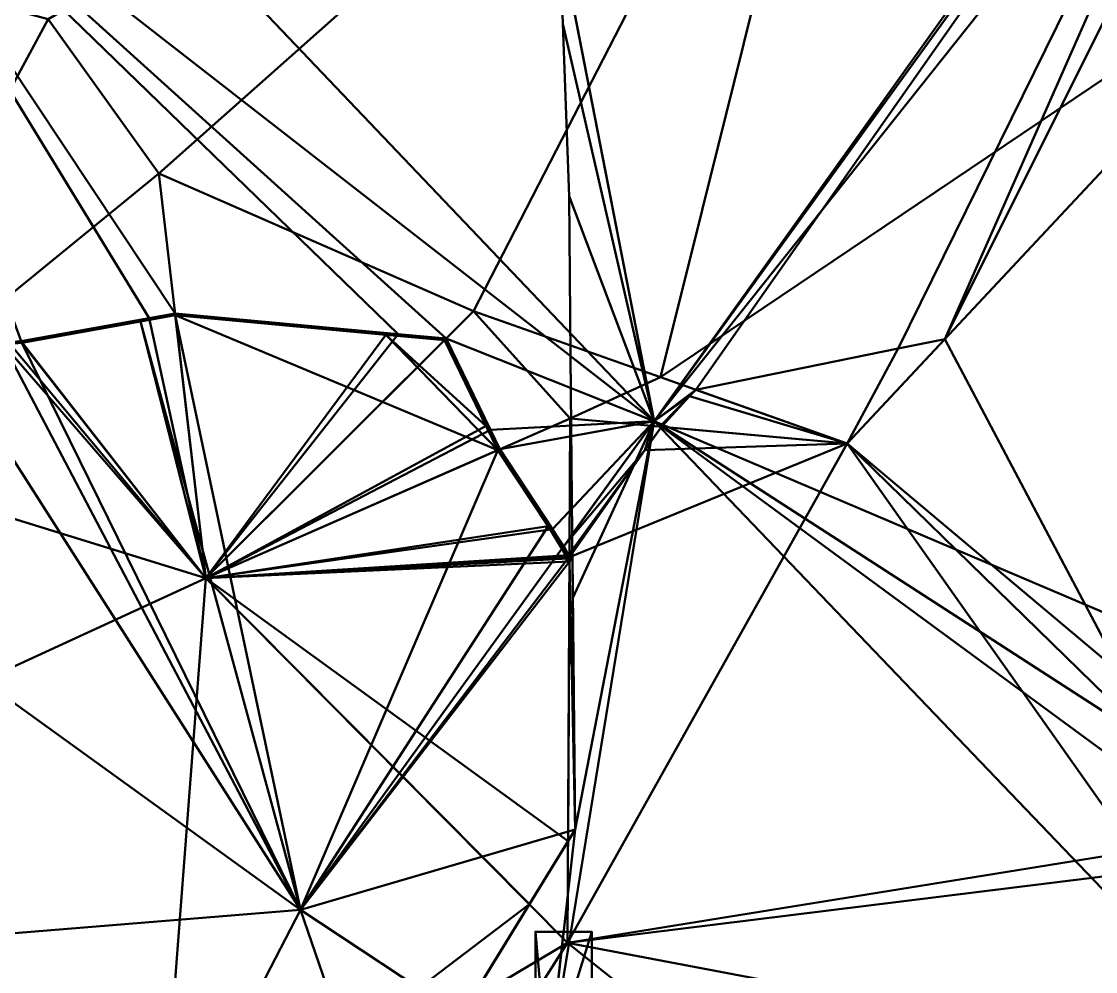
# Model space of a CAD drawing. Header units: metres. Extents: x -61.3 to -25, y -28 to 7.9.
# Drawn here: x -50.52 to -44.36, y -15.86 to -10.42 of the extents above; entities that cross this region are included whole.
import ezdxf

# ---------------------------------------------------------------- set-up
doc = ezdxf.new("R2010")
doc.units = ezdxf.units.M
for name, color, linetype, lineweight in [('0 BB  All Built Structures in Proposed site', 7, 'Continuous', 50), ('0 BB  All Untouched Project Ground Layers in Proposed site', 7, 'Continuous', 50), ('0 BB  Fill', 7, 'Continuous', 50), ('Default', 7, 'Continuous', 50)]:
    doc.layers.add(name, color=color, linetype=linetype, lineweight=lineweight)

# ---------------------------------------------------------------- blocks, each defined once
blk = doc.blocks.new('6b0b7823-ff3e-4933-bdc0-52da12941c6e')
at = {"layer": 'Default', "color": 40, "linetype": 'Continuous', "lineweight": 50, "true_color": 0xffd700, "transparency": 33554532}
for points in [[(-47.8539, -6.3765, 23.4724), (-59.082, -19.2255, 36.9876), (-59.082, -19.2255, 23.4724)], [(-47.8539, -6.3765, 23.4724), (-47.8539, -6.3765, 36.9876), (-59.082, -19.2255, 36.9876)]]:
    blk.add_3dface(points, dxfattribs=at)
blk = doc.blocks.new('1a211841-4f0e-48f3-9a79-7b44c0794f60')
at = {"layer": '0 BB  All Built Structures in Proposed site', "color": 121, "linetype": 'Continuous', "lineweight": 50, "true_color": 0x6cfee8, "transparency": 33554687}
for points in [[(-46.8947, -12.7088, 32.9184), (-43.1684, -7.56, 33.5136), (-47.4345, -9.935, 33.1241)], [(-43.1684, -7.56, 33.4831), (-46.8947, -12.7088, 32.8879), (-47.4345, -9.935, 33.0936)], [(-46.8947, -12.7088, 32.9184), (-42.9588, -7.7613, 33.5084), (-43.1684, -7.56, 33.5136)], [(-42.9588, -7.7613, 33.4779), (-46.8947, -12.7088, 32.8879), (-43.1684, -7.56, 33.4831)], [(-46.8947, -12.7088, 32.9184), (-41.015, -15.2102, 33.0207), (-42.9588, -7.7613, 33.5084)], [(-41.015, -15.2102, 32.9902), (-46.8947, -12.7088, 32.8879), (-42.9588, -7.7613, 33.4779)], [(-46.8947, -12.7088, 32.9184), (-47.4345, -9.935, 33.1241), (-47.4168, -10.4302, 33.082)], [(-47.4168, -10.4302, 33.082), (-47.4345, -9.935, 33.1241), (-47.4168, -10.4302, 33.0516)], [(-47.4345, -9.935, 33.0936), (-46.8947, -12.7088, 32.8879), (-47.4168, -10.4302, 33.0516)], [(-47.4168, -10.4302, 33.0516), (-47.4345, -9.935, 33.1241), (-47.4345, -9.935, 33.0936)], [(-47.3814, -11.4182, 32.9981), (-46.8947, -12.7088, 32.9184), (-47.4168, -10.4302, 33.082)], [(-47.3814, -11.4182, 32.9981), (-47.4168, -10.4302, 33.082), (-47.3814, -11.4182, 32.9676)], [(-47.3814, -11.4182, 32.9676), (-47.4168, -10.4302, 33.082), (-47.4168, -10.4302, 33.0516)], [(-46.8947, -12.7088, 32.8879), (-47.3814, -11.4182, 32.9676), (-47.4168, -10.4302, 33.0516)], [(-47.3727, -12.3365, 32.9184), (-46.8947, -12.7088, 32.9184), (-47.3814, -11.4182, 32.9981)], [(-47.3727, -12.3365, 32.9184), (-47.3814, -11.4182, 32.9981), (-47.3727, -12.3365, 32.8879)], [(-47.3727, -12.3365, 32.8879), (-47.3814, -11.4182, 32.9981), (-47.3814, -11.4182, 32.9676)], [(-46.8947, -12.7088, 32.8879), (-47.3727, -12.3365, 32.8879), (-47.3814, -11.4182, 32.9676)], [(-47.3631, -13.3565, 32.7775), (-46.8947, -12.7088, 32.9184), (-47.3727, -12.3365, 32.9184)], [(-47.3631, -13.3565, 32.7775), (-47.3727, -12.3365, 32.9184), (-47.3631, -13.3565, 32.7471)], [(-47.3631, -13.3565, 32.7471), (-47.3727, -12.3365, 32.9184), (-47.3727, -12.3365, 32.8879)], [(-46.8947, -12.7088, 32.8879), (-47.3631, -13.3565, 32.7471), (-47.3727, -12.3365, 32.8879)], [(-47.5039, -16.4476, 32.3088), (-42.6747, -17.1145, 32.6708), (-46.8947, -12.7088, 32.9184)], [(-47.5039, -16.4476, 32.3088), (-46.8947, -12.7088, 32.9184), (-47.3472, -15.0512, 32.5296)], [(-42.6747, -17.1145, 32.6403), (-47.5039, -16.4476, 32.2783), (-46.8947, -12.7088, 32.8879)], [(-46.8947, -12.7088, 32.8879), (-47.5039, -16.4476, 32.2783), (-47.3472, -15.0512, 32.4991)], [(-47.3597, -13.7228, 32.7239), (-46.8947, -12.7088, 32.9184), (-47.3631, -13.3565, 32.7775)], [(-46.8947, -12.7088, 32.8879), (-47.3597, -13.7228, 32.6935), (-47.3631, -13.3565, 32.7471)], [(-47.3472, -15.0512, 32.5296), (-46.8947, -12.7088, 32.9184), (-47.3597, -13.7228, 32.7239)], [(-46.8947, -12.7088, 32.8879), (-47.3472, -15.0512, 32.4991), (-47.3597, -13.7228, 32.6935)], [(-46.8947, -12.7088, 32.9184), (-42.6747, -17.1145, 32.6708), (-41.9812, -16.3187, 32.8543)], [(-46.8947, -12.7088, 32.9184), (-41.9812, -16.3187, 32.8543), (-41.739, -16.0409, 32.9184)], [(-41.9812, -16.3187, 32.8239), (-42.6747, -17.1145, 32.6403), (-46.8947, -12.7088, 32.8879)], [(-46.8947, -12.7088, 32.9184), (-41.739, -16.0409, 32.9184), (-41.015, -15.2102, 33.0207)], [(-41.9812, -16.3187, 32.8239), (-46.8947, -12.7088, 32.8879), (-41.739, -16.0409, 32.8879)], [(-41.739, -16.0409, 32.8879), (-46.8947, -12.7088, 32.8879), (-41.015, -15.2102, 32.9902)], [(-47.3597, -13.7228, 32.7239), (-47.3631, -13.3565, 32.7775), (-47.3597, -13.7228, 32.6935)], [(-47.3597, -13.7228, 32.6935), (-47.3631, -13.3565, 32.7775), (-47.3631, -13.3565, 32.7471)], [(-47.3472, -15.0512, 32.5296), (-47.3597, -13.7228, 32.7239), (-47.3472, -15.0512, 32.4991)], [(-47.3472, -15.0512, 32.4991), (-47.3597, -13.7228, 32.7239), (-47.3597, -13.7228, 32.6935)], [(-47.5039, -16.4476, 32.2783), (-48.0014, -16.1193, 32.2783), (-47.3472, -15.0512, 32.4991)], [(-47.5039, -16.4476, 32.3088), (-47.3472, -15.0512, 32.5296), (-48.0014, -16.1193, 32.3088)], [(-48.0014, -16.1193, 32.3088), (-47.3472, -15.0512, 32.5296), (-48.0014, -16.1193, 32.2783)], [(-47.3472, -15.0512, 32.5296), (-47.3472, -15.0512, 32.4991), (-48.0014, -16.1193, 32.2783)]]:
    blk.add_3dface(points, dxfattribs=at)
blk = doc.blocks.new('f19161e1-4d41-47b8-92b2-5d887346f939')
at = {"layer": '0 BB  All Untouched Project Ground Layers in Proposed site', "color": 40, "linetype": 'Continuous', "lineweight": 50, "true_color": 0xffd700, "transparency": 33554687}
for points in [[(-51.0884, -8.3064, 33.0178), (-46.8947, -12.7088, 32.9184), (-48.2918, -5.5297, 33.4508)], [(-48.2918, -5.5297, 33.4508), (-46.8947, -12.7088, 32.9184), (-43.1822, -7.518, 33.5164)], [(-43.1563, -7.5432, 33.5155), (-43.1822, -7.518, 33.5164), (-46.8947, -12.7088, 32.9184)], [(-46.8947, -12.7088, 32.9184), (-46.6555, -12.529, 32.9447), (-43.1563, -7.5432, 33.5155)], [(-43.1563, -7.5432, 33.5155), (-46.6555, -12.529, 32.9447), (-45.4943, -12.2923, 33.0225)], [(-45.4943, -12.2923, 33.0225), (-45.2274, -12.2379, 33.0403), (-43.1563, -7.5432, 33.5155)], [(-43.1563, -7.5432, 33.5155), (-45.2274, -12.2379, 33.0403), (-42.9734, -7.7213, 33.5108)], [(-49.7339, -11.2881, 32.3088), (-50.3679, -10.4039, 32.3088), (-45.6653, -7.6746, 32.9184)], [(-47.9288, -12.0784, 32.3088), (-49.7339, -11.2881, 32.3088), (-45.6653, -7.6746, 32.9184)], [(-47.9288, -12.0784, 32.3088), (-45.6653, -7.6746, 32.9184), (-46.858, -12.4573, 32.3421)], [(-46.858, -12.4573, 32.3421), (-45.6653, -7.6746, 32.9184), (-43.0045, -9.8615, 32.9184)], [(-44.2106, -14.1609, 32.9407), (-42.9734, -7.7213, 33.5108), (-45.2274, -12.2379, 33.0403)], [(-51.0884, -8.3064, 33.0178), (-51.7299, -8.9434, 32.9184), (-46.8947, -12.7088, 32.9184)], [(-49.6404, -12.091, 32.7069), (-48.3609, -12.2101, 32.8289), (-51.7299, -8.9434, 32.9184)], [(-48.0864, -12.2356, 32.8551), (-51.7299, -8.9434, 32.9184), (-48.3609, -12.2101, 32.8289)], [(-51.7299, -8.9434, 32.9184), (-50.5233, -12.2507, 32.589), (-49.7898, -12.118, 32.6869)], [(-51.7299, -8.9434, 32.9184), (-49.7898, -12.118, 32.6869), (-49.6404, -12.091, 32.7069)], [(-51.7299, -8.9434, 32.9184), (-48.0864, -12.2356, 32.8551), (-46.8947, -12.7088, 32.9184)], [(-45.7872, -12.8363, 32.3088), (-46.858, -12.4573, 32.3421), (-43.0045, -9.8615, 32.9184)], [(-45.7872, -12.8363, 32.3088), (-43.0045, -9.8615, 32.9184), (-43.3647, -15.2006, 32.3088)], [(-51.7216, -12.9112, 31.6992), (-51.6059, -10.0694, 32.3088), (-50.3679, -10.4039, 32.3088)], [(-51.7216, -12.9112, 31.6992), (-50.3679, -10.4039, 32.3088), (-49.7339, -11.2881, 32.3088)], [(-49.4636, -13.6094, 31.6992), (-51.7216, -12.9112, 31.6992), (-49.7339, -11.2881, 32.3088)], [(-49.4636, -13.6094, 31.6992), (-49.7339, -11.2881, 32.3088), (-47.9288, -12.0784, 32.3088)], [(-50.5233, -12.2507, 32.5897), (-49.7898, -12.118, 32.6876), (-50.5233, -12.2507, 32.589)], [(-49.7898, -12.118, 32.6876), (-49.7898, -12.118, 32.6869), (-50.5233, -12.2507, 32.589)], [(-49.4636, -13.6094, 32.3088), (-49.7898, -12.118, 32.6876), (-50.5233, -12.2507, 32.5897)], [(-49.7898, -12.118, 32.6876), (-49.6404, -12.091, 32.7075), (-49.6404, -12.091, 32.7069)], [(-49.7898, -12.118, 32.6876), (-49.6404, -12.091, 32.7069), (-49.7898, -12.118, 32.6869)], [(-49.6404, -12.091, 32.7075), (-49.7898, -12.118, 32.6876), (-49.4636, -13.6094, 32.3088)], [(-49.6404, -12.091, 32.7075), (-48.3609, -12.2101, 32.8296), (-49.6404, -12.091, 32.7069)], [(-48.3609, -12.2101, 32.8296), (-48.3609, -12.2101, 32.8289), (-49.6404, -12.091, 32.7069)], [(-48.3609, -12.2101, 32.8296), (-49.6404, -12.091, 32.7075), (-49.4636, -13.6094, 32.3088)], [(-49.4636, -13.6094, 31.6992), (-47.9288, -12.0784, 32.3088), (-47.3761, -12.6934, 32.3088)], [(-47.3761, -12.6934, 32.3088), (-47.9288, -12.0784, 32.3088), (-46.858, -12.4573, 32.3421)], [(-49.4636, -13.6094, 32.3088), (-50.5233, -12.2507, 32.5897), (-50.5945, -12.2568, 32.582)], [(-48.0864, -12.2356, 32.8558), (-48.3609, -12.2101, 32.8296), (-49.4636, -13.6094, 32.3088)], [(-47.8325, -12.7585, 32.8106), (-48.0864, -12.2356, 32.8558), (-49.4636, -13.6094, 32.3088)], [(-48.3609, -12.2101, 32.8296), (-48.0864, -12.2356, 32.8558), (-48.0864, -12.2356, 32.8551)], [(-48.3609, -12.2101, 32.8296), (-48.0864, -12.2356, 32.8551), (-48.3609, -12.2101, 32.8289)], [(-48.0864, -12.2356, 32.8558), (-47.8325, -12.7585, 32.8106), (-48.0864, -12.2356, 32.8551)], [(-47.8325, -12.7585, 32.8106), (-47.8325, -12.7585, 32.8099), (-48.0864, -12.2356, 32.8551)], [(-48.0864, -12.2356, 32.8551), (-47.8325, -12.7585, 32.8099), (-46.8947, -12.7088, 32.9184)], [(-45.7872, -12.8363, 32.9184), (-44.2106, -14.1608, 32.9413), (-45.2274, -12.2379, 33.041)], [(-45.2274, -12.2379, 33.041), (-45.4943, -12.2923, 33.0232), (-45.7872, -12.8363, 32.9184)], [(-45.4943, -12.2923, 33.0232), (-45.2274, -12.2379, 33.041), (-45.2274, -12.2379, 33.0403)], [(-45.4943, -12.2923, 33.0232), (-45.2274, -12.2379, 33.0403), (-45.4943, -12.2923, 33.0225)], [(-45.2274, -12.2379, 33.041), (-44.2106, -14.1608, 32.9413), (-44.2106, -14.1609, 32.9407)], [(-45.2274, -12.2379, 33.041), (-44.2106, -14.1609, 32.9407), (-45.2274, -12.2379, 33.0403)], [(-49.4636, -13.6094, 32.3088), (-50.5945, -12.2568, 32.582), (-51.7216, -12.9112, 32.3088)], [(-46.6555, -12.529, 32.9454), (-45.4943, -12.2923, 33.0232), (-46.6555, -12.529, 32.9447)], [(-45.4943, -12.2923, 33.0232), (-45.4943, -12.2923, 33.0225), (-46.6555, -12.529, 32.9447)], [(-45.4943, -12.2923, 33.0232), (-46.6555, -12.529, 32.9454), (-45.7872, -12.8363, 32.9184)], [(-45.7872, -12.8363, 32.3088), (-47.3761, -12.6934, 32.3088), (-46.858, -12.4573, 32.3421)], [(-46.6555, -12.529, 32.9447), (-46.8947, -12.7088, 32.9184), (-46.6919, -12.5665, 32.9399)], [(-46.6919, -12.5665, 32.9406), (-46.6555, -12.529, 32.9454), (-46.6555, -12.529, 32.9447)], [(-46.6919, -12.5665, 32.9406), (-46.6555, -12.529, 32.9447), (-46.6919, -12.5665, 32.9399)], [(-46.6555, -12.529, 32.9454), (-46.6919, -12.5665, 32.9406), (-45.7872, -12.8363, 32.9184)], [(-46.8947, -12.7088, 32.9184), (-46.8548, -12.7345, 32.9184), (-46.6919, -12.5665, 32.9399)], [(-46.8548, -12.7345, 32.9191), (-46.6919, -12.5665, 32.9406), (-46.8548, -12.7345, 32.9184)], [(-46.6919, -12.5665, 32.9406), (-46.6919, -12.5665, 32.9399), (-46.8548, -12.7345, 32.9184)], [(-46.8548, -12.7345, 32.9191), (-46.8545, -12.7356, 32.919), (-46.6919, -12.5665, 32.9406)], [(-46.8545, -12.7356, 32.919), (-46.8528, -12.7405, 32.9184), (-46.6919, -12.5665, 32.9406)], [(-45.7872, -12.8363, 32.9184), (-46.6919, -12.5665, 32.9406), (-46.8528, -12.7405, 32.9184)], [(-47.3902, -15.6995, 31.6992), (-49.4636, -13.6094, 31.6992), (-47.3761, -12.6934, 32.3088)], [(-46.8947, -12.7088, 32.9184), (-47.8325, -12.7585, 32.8099), (-47.7784, -12.8699, 32.8002)], [(-47.7784, -12.8699, 32.8002), (-47.4761, -13.3286, 32.7692), (-46.8947, -12.7088, 32.9184)], [(-47.4761, -13.3286, 32.7692), (-47.4126, -13.4249, 32.7627), (-46.8947, -12.7088, 32.9184)], [(-47.4126, -13.4249, 32.7627), (-46.9475, -12.875, 32.8888), (-46.8947, -12.7088, 32.9184)], [(-47.3902, -15.6995, 31.6992), (-47.3761, -12.6934, 32.3088), (-45.7872, -12.8363, 32.3088)], [(-46.8947, -12.7088, 32.9184), (-46.9475, -12.875, 32.8888), (-46.9141, -12.8275, 32.899)], [(-46.8528, -12.7405, 32.9184), (-46.9141, -12.8275, 32.899), (-46.9475, -12.875, 32.8894)], [(-46.8528, -12.7405, 32.9184), (-46.9475, -12.875, 32.8894), (-45.7872, -12.8363, 32.9184)], [(-46.8947, -12.7088, 32.9184), (-46.9141, -12.8275, 32.899), (-46.8528, -12.7405, 32.9177)], [(-46.9141, -12.8275, 32.899), (-46.8528, -12.7405, 32.9184), (-46.8528, -12.7405, 32.9177)], [(-46.8947, -12.7088, 32.9184), (-46.8545, -12.7356, 32.9183), (-46.8548, -12.7345, 32.9184)], [(-46.8528, -12.7405, 32.9177), (-46.8545, -12.7356, 32.9183), (-46.8947, -12.7088, 32.9184)], [(-46.8545, -12.7356, 32.919), (-46.8548, -12.7345, 32.9191), (-46.8548, -12.7345, 32.9184)], [(-46.8545, -12.7356, 32.919), (-46.8548, -12.7345, 32.9184), (-46.8545, -12.7356, 32.9183)], [(-46.8528, -12.7405, 32.9184), (-46.8545, -12.7356, 32.919), (-46.8528, -12.7405, 32.9177)], [(-46.8545, -12.7356, 32.919), (-46.8545, -12.7356, 32.9183), (-46.8528, -12.7405, 32.9177)], [(-47.8325, -12.7585, 32.8106), (-49.4636, -13.6094, 32.3088), (-47.7784, -12.8699, 32.8009)], [(-47.8325, -12.7585, 32.8106), (-47.7784, -12.8699, 32.8009), (-47.7784, -12.8699, 32.8002)], [(-47.8325, -12.7585, 32.8106), (-47.7784, -12.8699, 32.8002), (-47.8325, -12.7585, 32.8099)], [(-47.3902, -15.6995, 32.3088), (-44.1358, -15.1753, 32.8183), (-45.7872, -12.8363, 32.9184)], [(-45.7872, -12.8363, 32.9184), (-47.3799, -13.4886, 32.7571), (-47.3902, -15.6995, 32.3088)], [(-43.3647, -15.2006, 32.3088), (-47.3902, -15.6995, 31.6992), (-45.7872, -12.8363, 32.3088)], [(-47.3799, -13.4886, 32.7571), (-45.7872, -12.8363, 32.9184), (-46.9475, -12.875, 32.8894)], [(-46.9475, -12.875, 32.8894), (-46.9141, -12.8275, 32.899), (-46.9475, -12.875, 32.8888)], [(-45.7872, -12.8363, 32.9184), (-44.1358, -15.1753, 32.8183), (-43.9888, -14.5915, 32.9184)], [(-43.9888, -14.5915, 32.9184), (-44.2106, -14.1608, 32.9413), (-45.7872, -12.8363, 32.9184)], [(-52.8986, -15.189, 31.0896), (-51.7216, -12.9112, 31.6992), (-49.4636, -13.6094, 31.6992)], [(-49.4636, -13.6094, 32.3088), (-51.7216, -12.9112, 32.3088), (-52.8986, -15.189, 31.6992)], [(-47.4761, -13.3286, 32.7699), (-47.7784, -12.8699, 32.8009), (-49.4636, -13.6094, 32.3088)], [(-47.7784, -12.8699, 32.8009), (-47.4761, -13.3286, 32.7699), (-47.7784, -12.8699, 32.8002)], [(-47.4761, -13.3286, 32.7699), (-47.4761, -13.3286, 32.7692), (-47.7784, -12.8699, 32.8002)], [(-46.9475, -12.875, 32.8888), (-47.4126, -13.4249, 32.7627), (-47.3855, -13.4776, 32.7575)], [(-46.9475, -12.875, 32.8888), (-47.3855, -13.4776, 32.7575), (-47.3799, -13.4886, 32.7565)], [(-47.3799, -13.4886, 32.7571), (-46.9475, -12.875, 32.8894), (-47.3799, -13.4886, 32.7565)], [(-46.9475, -12.875, 32.8894), (-46.9475, -12.875, 32.8888), (-47.3799, -13.4886, 32.7565)], [(-49.4636, -13.6094, 32.3088), (-47.3855, -13.4776, 32.7582), (-47.4761, -13.3286, 32.7699)], [(-47.4761, -13.3286, 32.7699), (-47.4126, -13.4249, 32.7633), (-47.4126, -13.4249, 32.7627)], [(-47.4761, -13.3286, 32.7699), (-47.4126, -13.4249, 32.7627), (-47.4761, -13.3286, 32.7692)], [(-47.3855, -13.4776, 32.7582), (-47.4126, -13.4249, 32.7633), (-47.4761, -13.3286, 32.7699)], [(-47.3799, -13.4886, 32.7571), (-47.3855, -13.4776, 32.7582), (-49.4636, -13.6094, 32.3088)], [(-47.4126, -13.4249, 32.7633), (-47.3855, -13.4776, 32.7582), (-47.4126, -13.4249, 32.7627)], [(-47.3855, -13.4776, 32.7582), (-47.3855, -13.4776, 32.7575), (-47.4126, -13.4249, 32.7627)], [(-47.3855, -13.4776, 32.7582), (-47.3799, -13.4886, 32.7571), (-47.3799, -13.4886, 32.7565)], [(-47.3855, -13.4776, 32.7582), (-47.3799, -13.4886, 32.7565), (-47.3855, -13.4776, 32.7575)], [(-47.3902, -15.6995, 32.3088), (-47.3799, -13.4886, 32.7571), (-49.4636, -13.6094, 32.3088)], [(-52.8986, -15.189, 31.6992), (-49.73, -17.0912, 31.6992), (-49.4636, -13.6094, 32.3088)], [(-49.73, -17.0912, 31.0896), (-52.8986, -15.189, 31.0896), (-49.4636, -13.6094, 31.6992)], [(-49.73, -17.0912, 31.0896), (-49.4636, -13.6094, 31.6992), (-47.3902, -15.6995, 31.6992)], [(-47.3902, -15.6995, 32.3088), (-49.4636, -13.6094, 32.3088), (-49.73, -17.0912, 31.6992)], [(-54.6702, -17.7074, 31.0896), (-49.73, -17.0912, 31.6992), (-52.8986, -15.189, 31.6992)], [(-54.6702, -17.7074, 30.48), (-52.8986, -15.189, 31.0896), (-49.73, -17.0912, 31.0896)], [(-44.1358, -15.1753, 32.8183), (-47.3902, -15.6995, 32.3088), (-44.1673, -15.3001, 32.7969)], [(-43.3647, -15.2006, 32.3088), (-43.7932, -18.5727, 31.6992), (-47.3902, -15.6995, 31.6992)], [(-47.3902, -15.6995, 32.3088), (-43.6518, -16.41, 32.6823), (-44.1673, -15.3001, 32.7969)], [(-49.73, -17.0912, 31.6992), (-48.85, -17.9971, 31.6992), (-47.3902, -15.6995, 32.3088)], [(-49.73, -17.0912, 31.0896), (-47.3902, -15.6995, 31.6992), (-48.85, -17.9971, 31.0896)], [(-48.85, -17.9971, 31.6992), (-43.7932, -18.5727, 32.3088), (-47.3902, -15.6995, 32.3088)], [(-43.7932, -18.5727, 31.6992), (-48.85, -17.9971, 31.0896), (-47.3902, -15.6995, 31.6992)], [(-43.7932, -18.5727, 32.3088), (-43.6518, -16.41, 32.6823), (-47.3902, -15.6995, 32.3088)]]:
    blk.add_3dface(points, dxfattribs=at)
blk = doc.blocks.new('1b2ab502-d486-4e63-b1bb-fa146fe8643c')
at = {"layer": '0 BB  All Untouched Project Ground Layers in Proposed site', "color": 227, "linetype": 'Continuous', "lineweight": 50, "true_color": 0x8b3573, "transparency": 33554687}
for points in [[(-49.7339, -11.2881, 32.3088), (-45.6653, -7.6746, 32.9184), (-50.3679, -10.4039, 32.3088)], [(-49.7339, -11.2881, 31.3944), (-50.3679, -10.4039, 31.3944), (-45.6653, -7.6746, 32.004)], [(-47.9288, -12.0784, 32.3088), (-45.6653, -7.6746, 32.9184), (-49.7339, -11.2881, 32.3088)], [(-47.9288, -12.0784, 31.3944), (-49.7339, -11.2881, 31.3944), (-45.6653, -7.6746, 32.004)], [(-46.858, -12.4573, 32.3421), (-45.6653, -7.6746, 32.9184), (-47.9288, -12.0784, 32.3088)], [(-47.9288, -12.0784, 31.3944), (-45.6653, -7.6746, 32.004), (-46.858, -12.4573, 31.4277)], [(-46.858, -12.4573, 32.3421), (-43.0045, -9.8615, 32.9184), (-45.6653, -7.6746, 32.9184)], [(-46.858, -12.4573, 31.4277), (-45.6653, -7.6746, 32.004), (-43.0045, -9.8615, 32.004)], [(-45.7872, -12.8363, 32.3088), (-43.0045, -9.8615, 32.9184), (-46.858, -12.4573, 32.3421)], [(-45.7872, -12.8363, 31.3944), (-46.858, -12.4573, 31.4277), (-43.0045, -9.8615, 32.004)], [(-45.7872, -12.8363, 32.3088), (-43.3647, -15.2006, 32.3088), (-43.0045, -9.8615, 32.9184)], [(-45.7872, -12.8363, 31.3944), (-43.0045, -9.8615, 32.004), (-43.3647, -15.2006, 31.3944)], [(-51.7216, -12.9112, 31.6992), (-50.3679, -10.4039, 32.3088), (-51.6059, -10.0694, 32.3088)], [(-51.7216, -12.9112, 30.7848), (-51.6059, -10.0694, 31.3944), (-50.3679, -10.4039, 31.3944)], [(-51.7216, -12.9112, 31.6992), (-49.7339, -11.2881, 32.3088), (-50.3679, -10.4039, 32.3088)], [(-51.7216, -12.9112, 30.7848), (-50.3679, -10.4039, 31.3944), (-49.7339, -11.2881, 31.3944)], [(-49.4636, -13.6094, 31.6992), (-49.7339, -11.2881, 32.3088), (-51.7216, -12.9112, 31.6992)], [(-49.4636, -13.6094, 30.7848), (-51.7216, -12.9112, 30.7848), (-49.7339, -11.2881, 31.3944)], [(-49.4636, -13.6094, 31.6992), (-47.9288, -12.0784, 32.3088), (-49.7339, -11.2881, 32.3088)], [(-49.4636, -13.6094, 30.7848), (-49.7339, -11.2881, 31.3944), (-47.9288, -12.0784, 31.3944)], [(-49.4636, -13.6094, 31.6992), (-47.3761, -12.6934, 32.3088), (-47.9288, -12.0784, 32.3088)], [(-49.4636, -13.6094, 30.7848), (-47.9288, -12.0784, 31.3944), (-47.3761, -12.6934, 31.3944)], [(-47.3761, -12.6934, 32.3088), (-46.858, -12.4573, 32.3421), (-47.9288, -12.0784, 32.3088)], [(-47.3761, -12.6934, 31.3944), (-47.9288, -12.0784, 31.3944), (-46.858, -12.4573, 31.4277)], [(-47.3761, -12.6934, 32.3088), (-45.7872, -12.8363, 32.3088), (-46.858, -12.4573, 32.3421)], [(-45.7872, -12.8363, 31.3944), (-47.3761, -12.6934, 31.3944), (-46.858, -12.4573, 31.4277)], [(-47.3902, -15.6995, 31.6992), (-47.3761, -12.6934, 32.3088), (-49.4636, -13.6094, 31.6992)], [(-47.3902, -15.6995, 30.7848), (-49.4636, -13.6094, 30.7848), (-47.3761, -12.6934, 31.3944)], [(-47.3902, -15.6995, 31.6992), (-45.7872, -12.8363, 32.3088), (-47.3761, -12.6934, 32.3088)], [(-47.3902, -15.6995, 30.7848), (-47.3761, -12.6934, 31.3944), (-45.7872, -12.8363, 31.3944)], [(-47.3902, -15.6995, 31.6992), (-43.3647, -15.2006, 32.3088), (-45.7872, -12.8363, 32.3088)], [(-43.3647, -15.2006, 31.3944), (-47.3902, -15.6995, 30.7848), (-45.7872, -12.8363, 31.3944)], [(-49.4636, -13.6094, 31.6992), (-51.7216, -12.9112, 31.6992), (-52.8986, -15.189, 31.0896)], [(-52.8986, -15.189, 30.1752), (-51.7216, -12.9112, 30.7848), (-49.4636, -13.6094, 30.7848)], [(-52.8986, -15.189, 31.0896), (-49.73, -17.0912, 31.0896), (-49.4636, -13.6094, 31.6992)], [(-49.73, -17.0912, 30.1752), (-52.8986, -15.189, 30.1752), (-49.4636, -13.6094, 30.7848)], [(-47.3902, -15.6995, 31.6992), (-49.4636, -13.6094, 31.6992), (-49.73, -17.0912, 31.0896)], [(-49.73, -17.0912, 30.1752), (-49.4636, -13.6094, 30.7848), (-47.3902, -15.6995, 30.7848)], [(-54.6702, -17.7074, 30.48), (-49.73, -17.0912, 31.0896), (-52.8986, -15.189, 31.0896)], [(-54.6702, -17.7074, 29.5656), (-52.8986, -15.189, 30.1752), (-49.73, -17.0912, 30.1752)], [(-47.3902, -15.6995, 31.6992), (-43.7932, -18.5727, 31.6992), (-43.3647, -15.2006, 32.3088)], [(-43.3647, -15.2006, 31.3944), (-43.7932, -18.5727, 30.7848), (-47.3902, -15.6995, 30.7848)], [(-49.73, -17.0912, 31.0896), (-48.85, -17.9971, 31.0896), (-47.3902, -15.6995, 31.6992)], [(-49.73, -17.0912, 30.1752), (-47.3902, -15.6995, 30.7848), (-48.85, -17.9971, 30.1752)], [(-48.85, -17.9971, 31.0896), (-43.7932, -18.5727, 31.6992), (-47.3902, -15.6995, 31.6992)], [(-43.7932, -18.5727, 30.7848), (-48.85, -17.9971, 30.1752), (-47.3902, -15.6995, 30.7848)]]:
    blk.add_3dface(points, dxfattribs=at)
blk = doc.blocks.new('ddf992bc-4f9a-490d-82f3-f35fdbdac8a4')
at = {"layer": '0 BB  All Untouched Project Ground Layers in Proposed site', "color": 217, "linetype": 'Continuous', "lineweight": 50, "true_color": 0x8b318b, "transparency": 33554687}
for points in [[(-49.7339, -11.2881, 31.3944), (-45.6653, -7.6746, 32.004), (-50.3679, -10.4039, 31.3944)], [(-49.7339, -11.2881, 30.7848), (-50.3679, -10.4039, 30.7848), (-45.6653, -7.6746, 31.3944)], [(-47.9288, -12.0784, 31.3944), (-45.6653, -7.6746, 32.004), (-49.7339, -11.2881, 31.3944)], [(-47.9288, -12.0784, 30.7848), (-49.7339, -11.2881, 30.7848), (-45.6653, -7.6746, 31.3944)], [(-46.858, -12.4573, 31.4277), (-45.6653, -7.6746, 32.004), (-47.9288, -12.0784, 31.3944)], [(-47.9288, -12.0784, 30.7848), (-45.6653, -7.6746, 31.3944), (-46.858, -12.4573, 30.8181)], [(-46.858, -12.4573, 31.4277), (-43.0045, -9.8615, 32.004), (-45.6653, -7.6746, 32.004)], [(-46.858, -12.4573, 30.8181), (-45.6653, -7.6746, 31.3944), (-43.0045, -9.8615, 31.3944)], [(-45.7872, -12.8363, 31.3944), (-43.0045, -9.8615, 32.004), (-46.858, -12.4573, 31.4277)], [(-45.7872, -12.8363, 30.7848), (-46.858, -12.4573, 30.8181), (-43.0045, -9.8615, 31.3944)], [(-45.7872, -12.8363, 31.3944), (-43.3647, -15.2006, 31.3944), (-43.0045, -9.8615, 32.004)], [(-45.7872, -12.8363, 30.7848), (-43.0045, -9.8615, 31.3944), (-43.3647, -15.2006, 30.7848)], [(-51.7216, -12.9112, 30.7848), (-50.3679, -10.4039, 31.3944), (-51.6059, -10.0694, 31.3944)], [(-51.7216, -12.9112, 30.1752), (-51.6059, -10.0694, 30.7848), (-50.3679, -10.4039, 30.7848)], [(-51.7216, -12.9112, 30.7848), (-49.7339, -11.2881, 31.3944), (-50.3679, -10.4039, 31.3944)], [(-51.7216, -12.9112, 30.1752), (-50.3679, -10.4039, 30.7848), (-49.7339, -11.2881, 30.7848)], [(-49.4636, -13.6094, 30.7848), (-49.7339, -11.2881, 31.3944), (-51.7216, -12.9112, 30.7848)], [(-49.4636, -13.6094, 30.1752), (-51.7216, -12.9112, 30.1752), (-49.7339, -11.2881, 30.7848)], [(-49.4636, -13.6094, 30.7848), (-47.9288, -12.0784, 31.3944), (-49.7339, -11.2881, 31.3944)], [(-49.4636, -13.6094, 30.1752), (-49.7339, -11.2881, 30.7848), (-47.9288, -12.0784, 30.7848)], [(-49.4636, -13.6094, 30.7848), (-47.3761, -12.6934, 31.3944), (-47.9288, -12.0784, 31.3944)], [(-49.4636, -13.6094, 30.1752), (-47.9288, -12.0784, 30.7848), (-47.3761, -12.6934, 30.7848)], [(-47.3761, -12.6934, 31.3944), (-46.858, -12.4573, 31.4277), (-47.9288, -12.0784, 31.3944)], [(-47.3761, -12.6934, 30.7848), (-47.9288, -12.0784, 30.7848), (-46.858, -12.4573, 30.8181)], [(-47.3761, -12.6934, 31.3944), (-45.7872, -12.8363, 31.3944), (-46.858, -12.4573, 31.4277)], [(-45.7872, -12.8363, 30.7848), (-47.3761, -12.6934, 30.7848), (-46.858, -12.4573, 30.8181)], [(-47.3902, -15.6995, 30.7848), (-47.3761, -12.6934, 31.3944), (-49.4636, -13.6094, 30.7848)], [(-47.3902, -15.6995, 30.1752), (-49.4636, -13.6094, 30.1752), (-47.3761, -12.6934, 30.7848)], [(-47.3902, -15.6995, 30.7848), (-45.7872, -12.8363, 31.3944), (-47.3761, -12.6934, 31.3944)], [(-47.3902, -15.6995, 30.1752), (-47.3761, -12.6934, 30.7848), (-45.7872, -12.8363, 30.7848)], [(-47.3902, -15.6995, 30.7848), (-43.3647, -15.2006, 31.3944), (-45.7872, -12.8363, 31.3944)], [(-43.3647, -15.2006, 30.7848), (-47.3902, -15.6995, 30.1752), (-45.7872, -12.8363, 30.7848)], [(-49.4636, -13.6094, 30.7848), (-51.7216, -12.9112, 30.7848), (-52.8986, -15.189, 30.1752)], [(-52.8986, -15.189, 29.5656), (-51.7216, -12.9112, 30.1752), (-49.4636, -13.6094, 30.1752)], [(-52.8986, -15.189, 30.1752), (-49.73, -17.0912, 30.1752), (-49.4636, -13.6094, 30.7848)], [(-49.73, -17.0912, 29.5656), (-52.8986, -15.189, 29.5656), (-49.4636, -13.6094, 30.1752)], [(-47.3902, -15.6995, 30.7848), (-49.4636, -13.6094, 30.7848), (-49.73, -17.0912, 30.1752)], [(-49.73, -17.0912, 29.5656), (-49.4636, -13.6094, 30.1752), (-47.3902, -15.6995, 30.1752)], [(-54.6702, -17.7074, 29.5656), (-49.73, -17.0912, 30.1752), (-52.8986, -15.189, 30.1752)], [(-54.6702, -17.7074, 28.956), (-52.8986, -15.189, 29.5656), (-49.73, -17.0912, 29.5656)], [(-47.3902, -15.6995, 30.7848), (-43.7932, -18.5727, 30.7848), (-43.3647, -15.2006, 31.3944)], [(-43.3647, -15.2006, 30.7848), (-43.7932, -18.5727, 30.1752), (-47.3902, -15.6995, 30.1752)], [(-49.73, -17.0912, 30.1752), (-48.85, -17.9971, 30.1752), (-47.3902, -15.6995, 30.7848)], [(-49.73, -17.0912, 29.5656), (-47.3902, -15.6995, 30.1752), (-48.85, -17.9971, 29.5656)], [(-48.85, -17.9971, 30.1752), (-43.7932, -18.5727, 30.7848), (-47.3902, -15.6995, 30.7848)], [(-43.7932, -18.5727, 30.1752), (-48.85, -17.9971, 29.5656), (-47.3902, -15.6995, 30.1752)]]:
    blk.add_3dface(points, dxfattribs=at)
blk = doc.blocks.new('0c24cc1f-feeb-454a-a965-ad1ec503f3fa')
at = {"layer": '0 BB  All Untouched Project Ground Layers in Proposed site', "color": 227, "linetype": 'Continuous', "lineweight": 50, "true_color": 0x8b3573, "transparency": 33554687}
for points in [[(-43.3391, 0.5054, 32.6268), (-40.766, 3.0345, 33.1186), (-57.3714, -13.287, 25.7244)], [(-40.766, 3.0345, 33.1186), (-55.6045, -11.5503, 26.2049), (-57.3714, -13.287, 25.7244)], [(-53.6586, -9.6377, 26.6548), (-55.6045, -11.5503, 26.2049), (-40.766, 3.0345, 33.1186)], [(-57.3714, -13.287, 25.7244), (-43.4119, 0.4339, 32.6111), (-43.3391, 0.5054, 32.6268)], [(-43.4119, 0.4339, 32.6111), (-57.3714, -13.287, 25.7244), (-46.2891, -2.3942, 31.9776)], [(-46.2891, -2.3942, 31.9776), (-57.3714, -13.287, 25.7244), (-48.435, -4.5034, 31.3944)], [(-57.3714, -13.287, 25.7244), (-49.6971, -5.744, 31.1204), (-48.435, -4.5034, 31.3944)], [(-57.3714, -13.287, 25.7244), (-53.6586, -9.6377, 30.5076), (-49.6971, -5.744, 31.1204)], [(-49.7339, -11.2881, 30.7848), (-45.6653, -7.6746, 31.3944), (-50.3679, -10.4039, 30.7848)], [(-49.7339, -11.2881, 26.932), (-50.3679, -10.4039, 26.932), (-45.6653, -7.6746, 27.5416)], [(-47.9288, -12.0784, 30.7848), (-45.6653, -7.6746, 31.3944), (-49.7339, -11.2881, 30.7848)], [(-47.9288, -12.0784, 26.932), (-49.7339, -11.2881, 26.932), (-45.6653, -7.6746, 27.5416)], [(-46.858, -12.4573, 30.8181), (-45.6653, -7.6746, 31.3944), (-47.9288, -12.0784, 30.7848)], [(-47.9288, -12.0784, 26.932), (-45.6653, -7.6746, 27.5416), (-46.858, -12.4573, 26.9653)], [(-46.858, -12.4573, 30.8181), (-43.0045, -9.8615, 31.3944), (-45.6653, -7.6746, 31.3944)], [(-46.858, -12.4573, 26.9653), (-45.6653, -7.6746, 27.5416), (-43.0045, -9.8615, 27.5416)], [(-45.7872, -12.8363, 30.7848), (-43.0045, -9.8615, 31.3944), (-46.858, -12.4573, 30.8181)], [(-45.7872, -12.8363, 26.932), (-46.858, -12.4573, 26.9653), (-43.0045, -9.8615, 27.5416)], [(-45.7872, -12.8363, 30.7848), (-43.3647, -15.2006, 30.7848), (-43.0045, -9.8615, 31.3944)], [(-45.7872, -12.8363, 26.932), (-43.0045, -9.8615, 27.5416), (-43.3647, -15.2006, 26.932)], [(-51.7216, -12.9112, 30.1752), (-50.3679, -10.4039, 30.7848), (-51.6059, -10.0694, 30.7848)], [(-51.7216, -12.9112, 26.3224), (-51.6059, -10.0694, 26.932), (-50.3679, -10.4039, 26.932)], [(-51.7216, -12.9112, 30.1752), (-49.7339, -11.2881, 30.7848), (-50.3679, -10.4039, 30.7848)], [(-51.7216, -12.9112, 26.3224), (-50.3679, -10.4039, 26.932), (-49.7339, -11.2881, 26.932)], [(-49.4636, -13.6094, 30.1752), (-49.7339, -11.2881, 30.7848), (-51.7216, -12.9112, 30.1752)], [(-49.4636, -13.6094, 26.3224), (-51.7216, -12.9112, 26.3224), (-49.7339, -11.2881, 26.932)], [(-49.4636, -13.6094, 30.1752), (-47.9288, -12.0784, 30.7848), (-49.7339, -11.2881, 30.7848)], [(-49.4636, -13.6094, 26.3224), (-49.7339, -11.2881, 26.932), (-47.9288, -12.0784, 26.932)], [(-49.4636, -13.6094, 30.1752), (-47.3761, -12.6934, 30.7848), (-47.9288, -12.0784, 30.7848)], [(-49.4636, -13.6094, 26.3224), (-47.9288, -12.0784, 26.932), (-47.3761, -12.6934, 26.932)], [(-47.3761, -12.6934, 30.7848), (-46.858, -12.4573, 30.8181), (-47.9288, -12.0784, 30.7848)], [(-47.3761, -12.6934, 26.932), (-47.9288, -12.0784, 26.932), (-46.858, -12.4573, 26.9653)], [(-47.3761, -12.6934, 30.7848), (-45.7872, -12.8363, 30.7848), (-46.858, -12.4573, 30.8181)], [(-45.7872, -12.8363, 26.932), (-47.3761, -12.6934, 26.932), (-46.858, -12.4573, 26.9653)], [(-47.3902, -15.6995, 30.1752), (-47.3761, -12.6934, 30.7848), (-49.4636, -13.6094, 30.1752)], [(-47.3902, -15.6995, 26.3224), (-49.4636, -13.6094, 26.3224), (-47.3761, -12.6934, 26.932)], [(-47.3902, -15.6995, 30.1752), (-45.7872, -12.8363, 30.7848), (-47.3761, -12.6934, 30.7848)], [(-47.3902, -15.6995, 26.3224), (-47.3761, -12.6934, 26.932), (-45.7872, -12.8363, 26.932)], [(-47.3902, -15.6995, 30.1752), (-43.3647, -15.2006, 30.7848), (-45.7872, -12.8363, 30.7848)], [(-43.3647, -15.2006, 26.932), (-47.3902, -15.6995, 26.3224), (-45.7872, -12.8363, 26.932)], [(-49.4636, -13.6094, 30.1752), (-51.7216, -12.9112, 30.1752), (-52.8986, -15.189, 29.5656)], [(-52.8986, -15.189, 25.7128), (-51.7216, -12.9112, 26.3224), (-49.4636, -13.6094, 26.3224)], [(-52.8986, -15.189, 29.5656), (-49.73, -17.0912, 29.5656), (-49.4636, -13.6094, 30.1752)], [(-49.73, -17.0912, 25.7128), (-52.8986, -15.189, 25.7128), (-49.4636, -13.6094, 26.3224)], [(-47.3902, -15.6995, 30.1752), (-49.4636, -13.6094, 30.1752), (-49.73, -17.0912, 29.5656)], [(-49.73, -17.0912, 25.7128), (-49.4636, -13.6094, 26.3224), (-47.3902, -15.6995, 26.3224)], [(-54.6702, -17.7074, 28.956), (-49.73, -17.0912, 29.5656), (-52.8986, -15.189, 29.5656)], [(-54.6702, -17.7074, 25.1032), (-52.8986, -15.189, 25.7128), (-49.73, -17.0912, 25.7128)], [(-47.3902, -15.6995, 30.1752), (-43.7932, -18.5727, 30.1752), (-43.3647, -15.2006, 30.7848)], [(-43.3647, -15.2006, 26.932), (-43.7932, -18.5727, 26.3224), (-47.3902, -15.6995, 26.3224)], [(-49.73, -17.0912, 29.5656), (-48.85, -17.9971, 29.5656), (-47.3902, -15.6995, 30.1752)], [(-49.73, -17.0912, 25.7128), (-47.3902, -15.6995, 26.3224), (-48.85, -17.9971, 25.7128)], [(-48.85, -17.9971, 29.5656), (-43.7932, -18.5727, 30.1752), (-47.3902, -15.6995, 30.1752)], [(-43.7932, -18.5727, 26.3224), (-48.85, -17.9971, 25.7128), (-47.3902, -15.6995, 26.3224)]]:
    blk.add_3dface(points, dxfattribs=at)
blk = doc.blocks.new('b6f2baf6-b7b9-4251-ac9d-4452694c6ea6')
at = {"layer": '0 BB  Fill', "color": 40, "linetype": 'Continuous', "lineweight": 50, "true_color": 0xffd700, "transparency": 33554687}
for points in [[(-49.6393, -12.101, 32.7049), (-49.8382, -12.137, 32.6784), (-49.8381, -12.137, 32.6791)], [(-49.6393, -12.101, 32.7049), (-49.4636, -13.6094, 32.3088), (-49.8382, -12.137, 32.6784)], [(-49.6393, -12.101, 32.7056), (-49.8381, -12.137, 32.6791), (-48.9218, -15.5119, 32.3088)], [(-49.6393, -12.101, 32.7049), (-49.8381, -12.137, 32.6791), (-49.6393, -12.101, 32.7056)], [(-47.7895, -12.8748, 32.7984), (-49.6393, -12.101, 32.7056), (-48.9218, -15.5119, 32.3088)], [(-49.6393, -12.101, 32.7056), (-47.7895, -12.8748, 32.7984), (-48.433, -12.2132, 32.8207)], [(-48.4331, -12.2132, 32.82), (-49.6393, -12.101, 32.7049), (-48.433, -12.2132, 32.8207)], [(-49.6393, -12.101, 32.7049), (-49.6393, -12.101, 32.7056), (-48.433, -12.2132, 32.8207)], [(-49.6393, -12.101, 32.7049), (-48.4331, -12.2132, 32.82), (-49.4636, -13.6094, 32.3088)], [(-49.8381, -12.137, 32.6791), (-50.5187, -12.2601, 32.5882), (-48.9218, -15.5119, 32.3088)], [(-49.8382, -12.137, 32.6784), (-50.5187, -12.2601, 32.5875), (-49.8381, -12.137, 32.6791)], [(-50.5187, -12.2601, 32.5875), (-50.5187, -12.2601, 32.5882), (-49.8381, -12.137, 32.6791)], [(-50.5187, -12.2601, 32.5875), (-49.8382, -12.137, 32.6784), (-49.4636, -13.6094, 32.3088)], [(-48.4331, -12.2132, 32.82), (-48.0955, -12.2446, 32.8522), (-49.4636, -13.6094, 32.3088)], [(-48.0955, -12.2446, 32.8522), (-47.8566, -12.7366, 32.8096), (-49.4636, -13.6094, 32.3088)], [(-48.0955, -12.2446, 32.8522), (-48.4331, -12.2132, 32.82), (-48.433, -12.2132, 32.8207)], [(-47.8566, -12.7367, 32.8103), (-48.433, -12.2132, 32.8207), (-47.7895, -12.8748, 32.7984)], [(-48.0955, -12.2446, 32.8529), (-48.433, -12.2132, 32.8207), (-47.8566, -12.7367, 32.8103)], [(-48.0955, -12.2446, 32.8522), (-48.433, -12.2132, 32.8207), (-48.0955, -12.2446, 32.8529)], [(-47.8566, -12.7366, 32.8096), (-48.0955, -12.2446, 32.8522), (-47.8566, -12.7367, 32.8103)], [(-48.0955, -12.2446, 32.8522), (-48.0955, -12.2446, 32.8529), (-47.8566, -12.7367, 32.8103)], [(-48.9218, -15.5119, 32.3088), (-50.9716, -12.2988, 32.5395), (-53.3476, -12.3161, 32.3088)], [(-51.7216, -12.9112, 32.3088), (-50.6236, -12.269, 32.5762), (-49.4636, -13.6094, 32.3088)], [(-48.9218, -15.5119, 32.3088), (-50.6235, -12.269, 32.5769), (-50.9716, -12.2988, 32.5395)], [(-50.5187, -12.2601, 32.5875), (-50.6236, -12.269, 32.5762), (-50.6235, -12.269, 32.5769)], [(-50.5187, -12.2601, 32.5875), (-49.4636, -13.6094, 32.3088), (-50.6236, -12.269, 32.5762)], [(-50.6235, -12.269, 32.5769), (-48.9218, -15.5119, 32.3088), (-50.5187, -12.2601, 32.5882)], [(-50.5187, -12.2601, 32.5875), (-50.6235, -12.269, 32.5769), (-50.5187, -12.2601, 32.5882)], [(-48.9218, -15.5119, 32.3088), (-53.3476, -12.3161, 32.3088), (-53.1637, -15.8577, 31.6992)], [(-47.8566, -12.7366, 32.8096), (-47.7895, -12.8748, 32.7977), (-49.4636, -13.6094, 32.3088)], [(-47.7895, -12.8748, 32.7977), (-47.8566, -12.7366, 32.8096), (-47.8566, -12.7367, 32.8103)], [(-47.7895, -12.8748, 32.7977), (-47.8566, -12.7367, 32.8103), (-47.7895, -12.8748, 32.7984)], [(-51.7216, -12.9112, 32.3088), (-49.4636, -13.6094, 32.3088), (-52.8986, -15.189, 31.6992)], [(-49.4636, -13.6094, 32.3088), (-47.7895, -12.8748, 32.7977), (-47.5019, -13.3111, 32.7681)], [(-47.5019, -13.3111, 32.7688), (-47.7895, -12.8748, 32.7984), (-48.9218, -15.5119, 32.3088)], [(-47.5019, -13.3111, 32.7681), (-47.7895, -12.8748, 32.7977), (-47.5019, -13.3111, 32.7688)], [(-47.7895, -12.8748, 32.7977), (-47.7895, -12.8748, 32.7984), (-47.5019, -13.3111, 32.7688)], [(-47.3889, -13.4959, 32.7538), (-49.4636, -13.6094, 32.3088), (-47.5019, -13.3111, 32.7681)], [(-48.9218, -15.5119, 32.3088), (-47.4201, -13.4352, 32.7604), (-47.5019, -13.3111, 32.7688)], [(-47.4201, -13.4352, 32.7597), (-47.5019, -13.3111, 32.7681), (-47.5019, -13.3111, 32.7688)], [(-47.4201, -13.4352, 32.7597), (-47.5019, -13.3111, 32.7688), (-47.4201, -13.4352, 32.7604)], [(-47.3889, -13.4959, 32.7538), (-47.5019, -13.3111, 32.7681), (-47.4201, -13.4352, 32.7597)], [(-48.9218, -15.5119, 32.3088), (-47.3889, -13.4959, 32.7545), (-47.4201, -13.4352, 32.7604)], [(-47.3889, -13.4959, 32.7538), (-47.4201, -13.4352, 32.7597), (-47.3889, -13.4959, 32.7545)], [(-47.4201, -13.4352, 32.7597), (-47.4201, -13.4352, 32.7604), (-47.3889, -13.4959, 32.7545)], [(-49.4636, -13.6094, 32.3088), (-47.3889, -13.4959, 32.7538), (-47.38, -13.5133, 32.7521)], [(-47.3875, -15.117, 32.4269), (-49.4636, -13.6094, 32.3088), (-47.38, -13.5133, 32.7521)], [(-48.9218, -15.5119, 32.3088), (-47.38, -13.5133, 32.7528), (-47.3889, -13.4959, 32.7545)], [(-47.38, -13.5133, 32.7528), (-48.9218, -15.5119, 32.3088), (-47.3472, -15.0512, 32.5296)], [(-47.38, -13.5133, 32.7521), (-47.3889, -13.4959, 32.7538), (-47.3889, -13.4959, 32.7545)], [(-47.38, -13.5133, 32.7521), (-47.3889, -13.4959, 32.7545), (-47.38, -13.5133, 32.7528)], [(-47.3472, -15.0512, 32.441), (-47.3875, -15.117, 32.4269), (-47.38, -13.5133, 32.7521)], [(-47.3472, -15.0512, 32.5296), (-47.3619, -13.4877, 32.7583), (-47.38, -13.5133, 32.7528)], [(-47.3619, -13.4877, 32.7583), (-47.3619, -13.4877, 32.7577), (-47.38, -13.5133, 32.7521)], [(-47.3619, -13.4877, 32.7583), (-47.38, -13.5133, 32.7521), (-47.38, -13.5133, 32.7528)], [(-47.3472, -15.0512, 32.441), (-47.38, -13.5133, 32.7521), (-47.3619, -13.4877, 32.7577)], [(-47.3619, -13.4877, 32.7583), (-47.3472, -15.0512, 32.5296), (-47.3472, -15.0512, 32.441)], [(-47.3619, -13.4877, 32.7583), (-47.3472, -15.0512, 32.441), (-47.3619, -13.4877, 32.7577)], [(-49.73, -17.0912, 31.6992), (-52.8986, -15.189, 31.6992), (-49.4636, -13.6094, 32.3088)], [(-47.6091, -15.4788, 32.3088), (-49.73, -17.0912, 31.6992), (-49.4636, -13.6094, 32.3088)], [(-47.6091, -15.4788, 32.3088), (-49.4636, -13.6094, 32.3088), (-47.3875, -15.117, 32.4269)], [(-48.9218, -15.5119, 32.3088), (-48.0014, -16.1193, 32.3088), (-47.3472, -15.0512, 32.5296)], [(-47.3472, -15.0512, 32.5296), (-48.0014, -16.1193, 32.3088), (-47.6091, -15.4788, 32.3088)], [(-47.6091, -15.4788, 32.3088), (-47.3875, -15.117, 32.4269), (-47.3472, -15.0512, 32.5296)], [(-47.3472, -15.0512, 32.5296), (-47.3875, -15.117, 32.4269), (-47.3472, -15.0512, 32.441)], [(-49.73, -17.0912, 31.6992), (-54.6702, -17.7074, 31.0896), (-52.8986, -15.189, 31.6992)], [(-49.9565, -17.5146, 31.6992), (-48.9218, -15.5119, 32.3088), (-53.1637, -15.8577, 31.6992)], [(-48.4562, -16.8619, 32.0721), (-48.9218, -15.5119, 32.3088), (-49.9565, -17.5146, 31.6992)], [(-47.6091, -15.4788, 32.3088), (-47.9471, -16.0307, 32.1637), (-49.73, -17.0912, 31.6992)], [(-48.4562, -16.8619, 32.0721), (-48.0014, -16.1193, 32.3088), (-48.9218, -15.5119, 32.3088)], [(-47.6091, -15.4788, 32.3088), (-48.0014, -16.1193, 32.3088), (-47.9471, -16.0307, 32.1637)], [(-54.3787, -18.2095, 31.0896), (-49.9565, -17.5146, 31.6992), (-53.1637, -15.8577, 31.6992)]]:
    blk.add_3dface(points, dxfattribs=at)
blk = doc.blocks.new('de695fc4-10ea-4ffd-9b87-0196a545ed25')
at = {"layer": '0 BB  Fill', "color": 40, "linetype": 'Continuous', "lineweight": 50, "true_color": 0xffd700, "transparency": 33554687}
for points in [[(-47.5746, -15.6365, 32.4213), (-47.5746, -16.4009, 32.3088), (-47.5039, -16.4476, 32.3088)], [(-47.5746, -15.6365, 32.4213), (-47.5039, -16.4476, 32.3088), (-47.3717, -15.6365, 32.441)], [(-47.4129, -15.6365, 32.4365), (-47.5746, -15.6365, 32.4208), (-47.5746, -15.6365, 32.4213)], [(-47.3717, -15.6365, 32.441), (-47.4129, -15.6365, 32.4365), (-47.5746, -15.6365, 32.4213)], [(-47.5746, -15.6365, 32.4213), (-47.5746, -15.6365, 32.4208), (-47.5746, -16.4009, 32.3088)], [(-47.5746, -16.4009, 32.3083), (-47.5746, -16.4009, 32.3088), (-47.5746, -15.6365, 32.4208)], [(-47.5746, -15.6365, 32.4208), (-47.4129, -15.6365, 32.4365), (-47.5039, -16.4476, 32.3083)], [(-47.5746, -15.6365, 32.4208), (-47.5039, -16.4476, 32.3083), (-47.5746, -16.4009, 32.3083)], [(-47.2513, -15.6365, 32.4525), (-47.3717, -15.6365, 32.441), (-47.5039, -16.4476, 32.3088)], [(-47.2513, -15.6365, 32.4525), (-47.5039, -16.4476, 32.3088), (-47.2513, -16.4825, 32.3277)], [(-47.2513, -15.6365, 32.452), (-47.2513, -16.4825, 32.3272), (-47.5039, -16.4476, 32.3083)], [(-47.2513, -15.6365, 32.452), (-47.5039, -16.4476, 32.3083), (-47.3717, -15.6365, 32.4405)], [(-47.4129, -15.6365, 32.4365), (-47.3717, -15.6365, 32.4405), (-47.5039, -16.4476, 32.3083)], [(-47.4129, -15.6365, 32.4365), (-47.3717, -15.6365, 32.441), (-47.3717, -15.6365, 32.4405)], [(-47.2513, -15.6365, 32.452), (-47.3717, -15.6365, 32.4405), (-47.3717, -15.6365, 32.441)], [(-47.3717, -15.6365, 32.441), (-47.2513, -15.6365, 32.4525), (-47.2513, -15.6365, 32.452)], [(-47.2513, -15.6365, 32.4525), (-47.2513, -16.4825, 32.3277), (-47.2513, -15.6365, 32.452)], [(-47.2513, -16.4825, 32.3272), (-47.2513, -15.6365, 32.452), (-47.2513, -16.4825, 32.3277)]]:
    blk.add_3dface(points, dxfattribs=at)

msp = doc.modelspace()

# ---------------------------------------------------------------- block references
at = {"layer": '0 BB  All Built Structures in Proposed site', "color": 0, "transparency": 16777216}
msp.add_blockref('1a211841-4f0e-48f3-9a79-7b44c0794f60', (0, 0), dxfattribs=at)
at = {"layer": '0 BB  All Untouched Project Ground Layers in Proposed site', "color": 0, "transparency": 16777216}
for name in ['f19161e1-4d41-47b8-92b2-5d887346f939', '1b2ab502-d486-4e63-b1bb-fa146fe8643c', 'ddf992bc-4f9a-490d-82f3-f35fdbdac8a4', '0c24cc1f-feeb-454a-a965-ad1ec503f3fa']:
    msp.add_blockref(name, (0, 0), dxfattribs=at)
at = {"layer": '0 BB  Fill', "color": 0, "transparency": 16777216}
for name in ['b6f2baf6-b7b9-4251-ac9d-4452694c6ea6', 'de695fc4-10ea-4ffd-9b87-0196a545ed25']:
    msp.add_blockref(name, (0, 0), dxfattribs=at)
at = {"layer": 'Default', "color": 0, "transparency": 16777216}
msp.add_blockref('6b0b7823-ff3e-4933-bdc0-52da12941c6e', (0, 0), dxfattribs=at)

doc.saveas('drawing.dxf')
